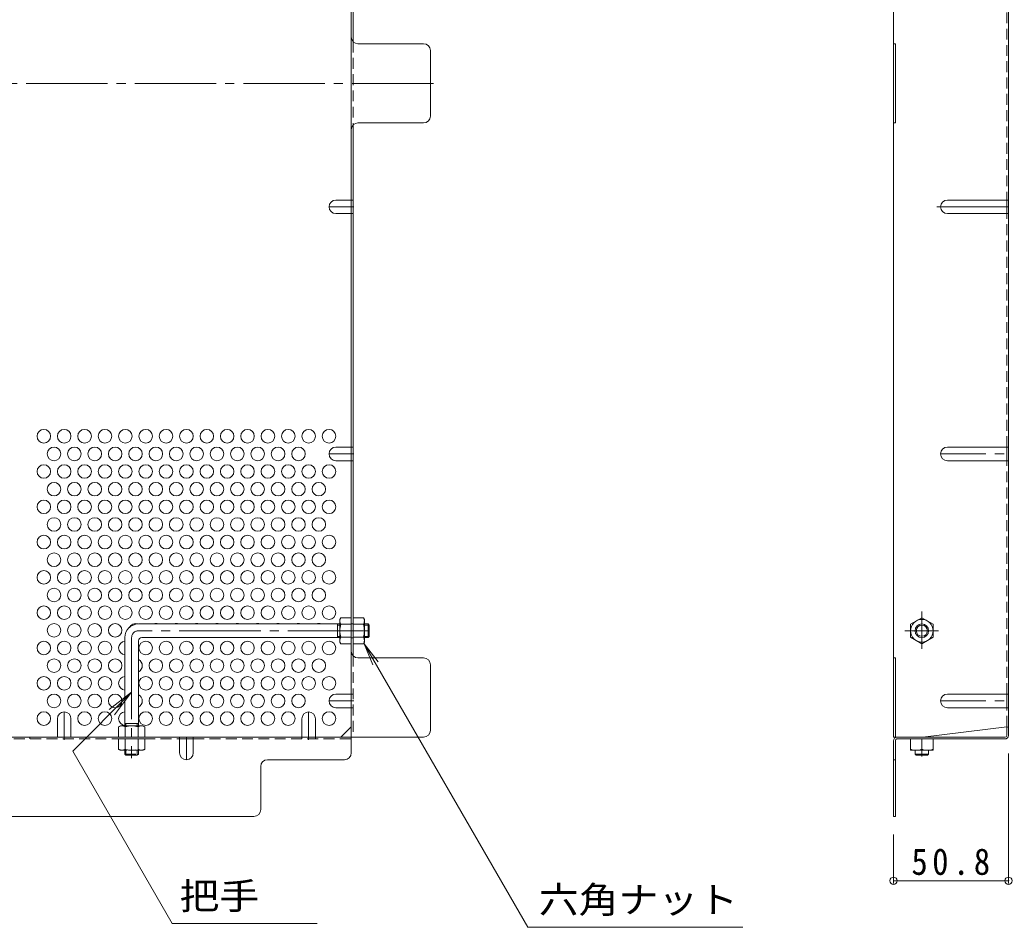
# Model space of a CAD drawing. Units: millimetres at full size, sheet at 1:4; details may follow other scales. Extents: x -953 to 1047, y -779 to 782.
# Drawn here: x 578.3 to 1016.7, y -48.1 to 352.7 of the extents above; entities that cross this region are included whole.
import ezdxf
from ezdxf.enums import TextEntityAlignment as Align

# ---------------------------------------------------------------- set-up
doc = ezdxf.new("R2010")
doc.units = ezdxf.units.MM
doc.header["$LTSCALE"] = 4
doc.header["$PDMODE"] = 32
doc.header["$PDSIZE"] = 3.2
for name, pattern in [('CHAIN1', [8, 5, -1, 1, -1]), ('CHAIN2', [12, 9, -1, 1, -1]), ('DASHED1', [1.8, 1.2, -0.6])]:
    doc.linetypes.add(name, pattern=pattern)
for name, color, linetype, lineweight in [('A-1_躯体', 3, 'Continuous', 9), ('A-4_その他', 7, 'Continuous', 9), ('A-5_文字', 7, 'Continuous', 9), ('A-6_寸法', 2, 'Continuous', 9), ('A-7_ハッチ', 2, 'Continuous', 9), ('A-8_記号', 2, 'Continuous', 9), ('A-B_ﾊｯﾁ', 2, 'Continuous', 9)]:
    doc.layers.add(name, color=color, linetype=linetype, lineweight=lineweight)
doc.styles.add('ＭＳ ゴシック', font='')
doc.styles.get('ＭＳ ゴシック').set_extended_font_data('MS Gothic')

msp = doc.modelspace()

# ---------------------------------------------------------------- linework, layer by layer
at = {"layer": 'A-1_躯体'}
for p, q in [((719.692, 85.812), (630.692, 85.812)), ((718.692, 79.812), (718.692, 85.812)), ((718.692, 85.312), (719.692, 85.312)), ((732.192, 85.812), (730.492, 85.812)), ((730.492, 85.312), (732.692, 85.312)), ((732.192, 79.812), (732.192, 85.812)), ((732.192, 85.812), (732.692, 85.312)), ((732.692, 80.312), (732.692, 85.312)), ((624.692, 79.812), (624.692, 40.812)), ((719.692, 79.812), (632.192, 79.812)), ((718.692, 80.312), (719.692, 80.312)), ((730.492, 80.312), (732.692, 80.312)), ((732.192, 79.812), (730.492, 79.812)), ((732.192, 79.812), (732.692, 80.312)), ((630.692, 78.312), (630.692, 40.812)), ((624.692, 41.812), (630.692, 41.812)), ((625.192, 41.812), (625.192, 40.812)), ((630.192, 41.812), (630.192, 40.812)), ((973.809, 30.016), (973.809, 28.316)), ((979.809, 28.316), (973.809, 28.316)), ((973.809, 28.316), (974.309, 27.816)), ((979.309, 27.816), (974.309, 27.816)), ((979.809, 28.316), (979.309, 27.816)), ((979.809, 30.016), (979.809, 28.316))]:
    msp.add_line(p, q, dxfattribs=at)
at = {"layer": 'A-1_躯体', "linetype": 'CHAIN2'}
for p, q in [((627.692, 79.812), (627.692, 26.58)), ((732.692, 82.812), (630.692, 82.812))]:
    msp.add_line(p, q, dxfattribs=at)
at = {"layer": 'A-1_躯体', "linetype": 'DASHED1'}
for p, q in [((624.692, 28.312), (624.692, 30.012)), ((624.692, 28.312), (630.692, 28.312)), ((624.692, 28.312), (625.192, 27.812)), ((625.192, 30.012), (625.192, 27.812)), ((625.192, 27.812), (630.192, 27.812)), ((630.192, 30.012), (630.192, 27.812)), ((630.692, 28.312), (630.192, 27.812)), ((630.692, 28.312), (630.692, 30.012))]:
    msp.add_line(p, q, dxfattribs=at)
at = {"layer": 'A-1_躯体'}
for radius in [3, 2.458]:
    msp.add_circle((976.809, 82.812), radius, dxfattribs=at)
for centre, radius in [((630.692, 79.812), 6), ((632.192, 78.312), 1.5)]:
    msp.add_arc(centre, radius, 90, 180, dxfattribs=at)
at = {"layer": 'A-1_躯体', "linetype": 'CHAIN2'}
msp.add_arc((630.692, 79.812), 3, 90, 180, dxfattribs=at)
at = {"layer": 'A-4_その他'}
for p, q in [((1015.109, -28.812), (1015.109, 28.612)), ((964.309, -28.812), (964.309, -7.188)), ((964.309, -27.612), (1015.109, -27.612))]:
    msp.add_line(p, q, dxfattribs=at)
for p in [(964.309, -27.612), (1015.109, -27.612)]:
    msp.add_point(p, dxfattribs=at)
at = {"layer": 'A-5_文字'}
for p, q in [((730.459, 77.062), (734.286, 67.823)), ((627.692, 55.628), (617.775, 48.018)), ((645.601, -46.503), (601.664, 29.599)), ((709.647, -46.503), (645.601, -46.503)), ((897.68, -48.117), (802.73, -48.117))]:
    msp.add_line(p, q, dxfattribs=at)
for points in [[(802.73, -48.117), (730.459, 77.062), (736.547, 69.129)], [(601.664, 29.599), (627.692, 55.628), (620.083, 45.711)]]:
    msp.add_lwpolyline(points, dxfattribs=at)
at = {"layer": 'A-6_寸法'}
for centre in [(588.892, 168.731), (597.892, 168.731), (606.892, 168.731), (615.892, 168.731), (624.892, 168.731), (633.892, 168.731), (642.892, 168.731), (651.892, 168.731), (660.892, 168.731), (669.892, 168.731), (678.892, 168.731), (687.892, 168.731), (696.892, 168.731), (705.892, 168.731), (714.892, 168.731), (593.392, 160.937), (602.392, 160.937), (611.392, 160.937), (620.392, 160.937), (629.392, 160.937), (638.392, 160.937), (647.392, 160.937), (656.392, 160.937), (665.392, 160.937), (674.392, 160.937), (683.392, 160.937), (692.392, 160.937), (701.392, 160.937), (588.892, 153.143), (597.892, 153.143), (606.892, 153.143), (615.892, 153.143), (624.892, 153.143), (633.892, 153.143), (642.892, 153.143), (651.892, 153.143), (660.892, 153.143), (669.892, 153.143), (678.892, 153.143), (687.892, 153.143), (696.892, 153.143), (705.892, 153.143), (714.892, 153.143), (593.392, 145.348), (602.392, 145.348), (611.392, 145.348), (620.392, 145.348), (629.392, 145.348), (638.392, 145.348), (647.392, 145.348), (656.392, 145.348), (665.392, 145.348), (674.392, 145.348), (683.392, 145.348), (692.392, 145.348), (701.392, 145.348), (710.392, 145.348), (588.892, 137.554), (597.892, 137.554), (606.892, 137.554), (615.892, 137.554), (624.892, 137.554), (633.892, 137.554), (642.892, 137.554), (651.892, 137.554), (660.892, 137.554), (669.892, 137.554), (678.892, 137.554), (687.892, 137.554), (696.892, 137.554), (705.892, 137.554), (714.892, 137.554), (593.392, 129.76), (602.392, 129.76), (611.392, 129.76), (620.392, 129.76), (629.392, 129.76), (638.392, 129.76), (647.392, 129.76), (656.392, 129.76), (665.392, 129.76), (674.392, 129.76), (683.392, 129.76), (692.392, 129.76), (701.392, 129.76), (710.392, 129.76), (588.892, 121.966), (597.892, 121.966), (606.892, 121.966), (615.892, 121.966), (624.892, 121.966), (633.892, 121.966), (642.892, 121.966), (651.892, 121.966), (660.892, 121.966), (669.892, 121.966), (678.892, 121.966), (687.892, 121.966), (696.892, 121.966), (705.892, 121.966), (714.892, 121.966), (593.392, 114.171), (602.392, 114.171), (611.392, 114.171), (620.392, 114.171), (629.392, 114.171), (638.392, 114.171), (647.392, 114.171), (656.392, 114.171), (665.392, 114.171), (674.392, 114.171), (683.392, 114.171), (692.392, 114.171), (701.392, 114.171), (710.392, 114.171), (588.892, 106.377), (597.892, 106.377), (606.892, 106.377), (615.892, 106.377), (624.892, 106.377), (633.892, 106.377), (642.892, 106.377), (651.892, 106.377), (660.892, 106.377), (669.892, 106.377), (678.892, 106.377), (687.892, 106.377), (696.892, 106.377), (705.892, 106.377), (714.892, 106.377), (593.392, 98.583), (602.392, 98.583), (611.392, 98.583), (620.392, 98.583), (629.392, 98.583), (638.392, 98.583), (647.392, 98.583), (656.392, 98.583), (665.392, 98.583), (674.392, 98.583), (683.392, 98.583), (692.392, 98.583), (701.392, 98.583), (710.392, 98.583), (588.892, 90.789), (597.892, 90.789), (606.892, 90.789), (615.892, 90.789), (624.892, 90.789), (633.892, 90.789), (642.892, 90.789), (651.892, 90.789), (660.892, 90.789), (669.892, 90.789), (678.892, 90.789), (687.892, 90.789), (696.892, 90.789), (705.892, 90.789), (714.892, 90.789), (593.392, 82.995), (602.392, 82.995), (611.392, 82.995), (620.392, 82.995), (588.892, 75.2), (597.892, 75.2), (606.892, 75.2), (615.892, 75.2), (633.892, 75.2), (642.892, 75.2), (651.892, 75.2), (660.892, 75.2), (669.892, 75.2), (678.892, 75.2), (687.892, 75.2), (696.892, 75.2), (705.892, 75.2), (714.892, 75.2), (593.392, 67.406), (602.392, 67.406), (611.392, 67.406), (620.392, 67.406), (638.392, 67.406), (647.392, 67.406), (656.392, 67.406), (665.392, 67.406), (674.392, 67.406), (683.392, 67.406), (692.392, 67.406), (701.392, 67.406), (710.392, 67.406), (588.892, 59.612), (597.892, 59.612), (606.892, 59.612), (615.892, 59.612), (633.892, 59.612), (642.892, 59.612), (651.892, 59.612), (660.892, 59.612), (669.892, 59.612), (678.892, 59.612), (687.892, 59.612), (696.892, 59.612), (705.892, 59.612), (714.892, 59.612), (593.392, 51.818), (602.392, 51.818), (611.392, 51.818), (620.392, 51.818), (638.392, 51.818), (647.392, 51.818), (656.392, 51.818), (665.392, 51.818), (674.392, 51.818), (683.392, 51.818), (692.392, 51.818), (701.392, 51.818), (588.892, 44.023), (606.892, 44.023), (615.892, 44.023), (633.892, 44.023), (642.892, 44.023), (651.892, 44.023), (660.892, 44.023), (669.892, 44.023), (678.892, 44.023), (687.892, 44.023), (696.892, 44.023), (714.892, 44.023)]:
    msp.add_circle(centre, 3, dxfattribs=at)
for centre, start, end in [((629.392, 82.995), 69.61755, 154.82208), ((638.392, 82.995), 69.91728, 110.08272), ((647.392, 82.995), 69.91728, 110.08272), ((656.392, 82.995), 69.91728, 110.08272), ((665.392, 82.995), 69.91728, 110.08272), ((674.392, 82.995), 69.91728, 110.08272), ((683.392, 82.995), 69.91728, 110.08272), ((692.392, 82.995), 69.91728, 110.08272), ((701.392, 82.995), 69.91728, 110.08272), ((710.392, 82.995), 69.91728, 110.08272), ((624.892, 75.2), 93.82255, 266.17745), ((629.392, 67.406), 295.67929, 64.32071), ((624.892, 59.612), 93.82255, 266.17745), ((629.392, 51.818), 295.67929, 64.32071), ((624.892, 44.023), 93.82255, 266.17745)]:
    msp.add_arc(centre, 3, start, end, dxfattribs=at)
at = {"layer": 'A-7_ハッチ'}
for p, q in [((724.692, 28.812), (724.692, 620.419)), ((964.309, 613.419), (964.309, 35.812)), ((1015.109, 612.619), (1015.109, 36.612)), ((725.492, 577.463), (725.492, 343.076)), ((756.696, 342.116), (727.692, 342.116)), ((964.309, 342.12), (965.109, 342.12)), ((759.696, 310.115), (759.696, 339.116)), ((727.692, 307.115), (756.696, 307.115)), ((725.492, 71.773), (725.492, 306.155)), ((1014.309, 273.059), (1014.309, 267.059)), ((1014.309, 157.938), (1014.309, 163.938)), ((756.696, 70.813), (727.692, 70.813)), ((964.309, 70.817), (965.109, 70.817)), ((965.109, 35.812), (965.109, 70.817)), ((759.696, 38.812), (759.696, 67.813)), ((1014.309, 48.819), (1014.309, 54.819)), ((720.08, 35.812), (724.692, 40.424)), ((977.309, 35.816), (1014.309, 40.428)), ((1014.309, 36.479), (1014.309, 40.428)), ((115.089, 35.812), (756.696, 35.812)), ((964.309, 35.812), (1013.642, 35.812)), ((648.892, 35.012), (654.892, 35.012)), ((965.109, 34.345), (965.109, 0.812)), ((965.776, 35.012), (1013.509, 35.012)), ((684.691, 3.812), (684.691, 22.812)), ((687.691, 25.812), (721.692, 25.812)), ((964.309, 25.812), (965.109, 25.812)), ((536.392, 0.812), (681.691, 0.812))]:
    msp.add_line(p, q, dxfattribs=at)
at = {"layer": 'A-7_ハッチ', "linetype": 'DASHED1'}
for p, q in [((1014.309, 163.938), (1014.309, 376.174)), ((725.492, 343.076), (725.492, 306.155)), ((724.692, 273.057), (725.492, 273.057)), ((724.692, 267.057), (725.492, 267.057)), ((724.692, 163.938), (725.492, 163.938)), ((724.692, 157.938), (725.492, 157.938)), ((1014.309, 54.819), (1014.309, 157.938)), ((725.492, 85.812), (724.692, 85.812)), ((725.492, 79.612), (724.692, 79.612)), ((725.492, 71.773), (725.492, 35.807)), ((724.692, 54.818), (725.492, 54.818)), ((724.692, 48.818), (725.492, 48.818)), ((1014.309, 40.428), (1014.309, 48.819)), ((582.692, 35.812), (582.692, 35.012)), ((702.892, 35.812), (702.892, 35.012)), ((708.892, 35.812), (708.892, 35.012)), ((222.892, 35.012), (648.892, 35.012)), ((654.892, 35.012), (724.692, 35.012))]:
    msp.add_line(p, q, dxfattribs=at)
at = {"layer": 'A-7_ハッチ', "linetype": 'CHAIN2'}
msp.add_line((761.049, 324.616), (111.167, 324.616), dxfattribs=at)
at = {"layer": 'A-7_ハッチ'}
for points in [[(964.309, 307.119), (965.109, 307.119), (965.109, 342.12)], [(964.309, 34.212), (964.309, 0.812), (965.109, 0.812)]]:
    msp.add_lwpolyline(points, dxfattribs=at)
for centre, radius, start, end in [((727.692, 345.116), 3, 180, 270), ((756.696, 339.116), 3, 0, 90), ((727.692, 304.115), 3, 90, 180), ((756.696, 310.115), 3, 270, 0), ((727.692, 73.813), 3, 180, 270), ((756.696, 67.813), 3, 0, 90), ((1014.309, 39.628), 0.8, 0, 90), ((756.696, 38.812), 3, 270, 0), ((965.909, 34.212), 1.6, 90, 180), ((1013.509, 36.612), 1.6, 270, 0), ((1013.642, 36.479), 0.667, 270, 0), ((965.776, 34.345), 0.667, 90, 180), ((721.692, 28.812), 3, 270, 0), ((687.691, 22.812), 3, 90, 180), ((681.691, 3.812), 3, 270, 0)]:
    msp.add_arc(centre, radius, start, end, dxfattribs=at)
at = {"layer": 'A-8_記号'}
for p, q in [((717.892, 273.057), (724.692, 273.057)), ((988.109, 273.059), (1015.109, 273.059)), ((717.892, 267.057), (724.692, 267.057)), ((988.109, 267.059), (1015.109, 267.059)), ((717.892, 163.938), (724.692, 163.938)), ((988.109, 163.938), (1015.109, 163.938)), ((717.892, 157.938), (724.692, 157.938)), ((988.109, 157.938), (1015.109, 157.938)), ((717.892, 54.818), (724.692, 54.818)), ((988.109, 54.819), (1015.109, 54.819)), ((717.892, 48.818), (724.692, 48.818)), ((988.109, 48.819), (1015.109, 48.819)), ((594.892, 43.962), (594.892, 35.812)), ((600.892, 43.962), (600.892, 35.812)), ((702.892, 43.962), (702.892, 35.812)), ((708.892, 43.962), (708.892, 35.812)), ((648.892, 28.812), (648.892, 35.812)), ((654.892, 28.812), (654.892, 35.812))]:
    msp.add_line(p, q, dxfattribs=at)
at = {"layer": 'A-8_記号', "linetype": 'CHAIN1'}
for p, q in [((725.892, 270.057), (714.892, 270.057)), ((725.892, 160.938), (714.892, 160.938)), ((985.109, 160.938), (1015.109, 160.938)), ((725.892, 51.818), (714.892, 51.818)), ((985.109, 51.819), (1015.109, 51.819)), ((597.892, 34.612), (597.892, 46.962)), ((705.892, 34.612), (705.892, 46.962)), ((651.892, 35.812), (651.892, 25.812))]:
    msp.add_line(p, q, dxfattribs=at)
at = {"layer": 'A-8_記号', "linetype": 'CHAIN2'}
msp.add_line((983.421, 270.058), (1015.109, 270.058), dxfattribs=at)
at = {"layer": 'A-8_記号'}
for centre, start, end in [((717.892, 270.057), 90, 270), ((988.109, 270.059), 90, 270), ((717.892, 160.938), 90, 270), ((988.109, 160.938), 90, 270), ((717.892, 51.818), 90, 270), ((988.109, 51.819), 90, 270), ((597.892, 43.962), 0, 180), ((705.892, 43.962), 0, 180), ((651.892, 28.812), 180, 0)]:
    msp.add_arc(centre, 3, start, end, dxfattribs=at)
at = {"layer": 'A-B_ﾊｯﾁ'}
for p, q in [((719.692, 87.812), (720.125, 88.562)), ((719.692, 77.812), (719.692, 87.812)), ((724.692, 88.562), (720.125, 88.562)), ((724.692, 77.062), (724.692, 88.562)), ((725.492, 77.062), (725.492, 88.562)), ((725.492, 88.562), (730.059, 88.562)), ((730.492, 87.812), (730.059, 88.562)), ((730.492, 77.812), (730.492, 87.812)), ((976.809, 88.562), (971.809, 85.675)), ((720.125, 85.675), (724.692, 85.675)), ((730.059, 85.675), (725.492, 85.675)), ((971.809, 85.675), (971.809, 79.949)), ((720.125, 79.949), (724.692, 79.949)), ((730.059, 79.949), (725.492, 79.949)), ((976.809, 77.062), (971.809, 79.949)), ((976.809, 77.062), (981.809, 79.949)), ((719.692, 77.812), (720.125, 77.062)), ((724.692, 77.062), (720.125, 77.062)), ((725.492, 77.062), (730.059, 77.062)), ((730.492, 77.812), (730.059, 77.062)), ((622.692, 40.812), (621.942, 40.379)), ((621.942, 35.812), (621.942, 40.379)), ((622.692, 40.812), (632.692, 40.812)), ((624.829, 40.379), (624.829, 35.812)), ((630.555, 40.379), (630.555, 35.812)), ((632.692, 40.812), (633.442, 40.379)), ((633.442, 35.812), (633.442, 40.379)), ((621.942, 35.812), (633.442, 35.812)), ((981.809, 35.016), (971.809, 35.016)), ((971.809, 35.016), (971.809, 30.016)), ((976.809, 35.016), (976.809, 30.449)), ((981.809, 35.016), (981.809, 30.016)), ((981.809, 30.016), (971.809, 30.016))]:
    msp.add_line(p, q, dxfattribs=at)
at = {"layer": 'A-B_ﾊｯﾁ', "linetype": 'CHAIN1'}
for p, q in [((976.809, 91.34), (976.809, 74.833)), ((969.339, 82.812), (984.099, 82.812)), ((976.809, 27.329), (976.809, 30.391))]:
    msp.add_line(p, q, dxfattribs=at)
at = {"layer": 'A-B_ﾊｯﾁ', "linetype": 'DASHED1'}
for p, q in [((633.442, 35.012), (621.942, 35.012)), ((621.942, 35.012), (621.942, 30.445)), ((624.829, 30.445), (624.829, 35.012)), ((630.555, 30.445), (630.555, 35.012)), ((633.442, 35.012), (633.442, 30.445)), ((622.692, 30.012), (621.942, 30.445)), ((632.692, 30.012), (622.692, 30.012)), ((632.692, 30.012), (633.442, 30.445))]:
    msp.add_line(p, q, dxfattribs=at)
at = {"layer": 'A-B_ﾊｯﾁ'}
msp.add_lwpolyline([(976.809, 88.562), (981.809, 85.675), (981.809, 79.949)], dxfattribs=at)
msp.add_circle((976.809, 82.812), 5, dxfattribs=at)
for centre, radius, start, end in [((722.974, 86.917), 3.29, 149.99998, 176.07924), ((727.21, 86.917), 3.29, 3.92076, 30.00002), ((722.427, 87.152), 2.735, 180.2103, 212.68507), ((729.375, 82.812), 9.683, 162.79973, 197.20026), ((727.757, 87.152), 2.735, 327.31493, 359.7897), ((720.81, 82.812), 9.683, 342.79974, 17.20027), ((722.427, 78.472), 2.735, 147.31491, 179.78969), ((727.757, 78.472), 2.735, 0.21031, 32.68509), ((722.974, 78.707), 3.29, 183.92075, 210), ((727.21, 78.707), 3.29, 330, 356.07925), ((623.587, 37.53), 3.29, 93.92075, 120), ((623.352, 38.077), 2.735, 57.31491, 89.78969), ((627.692, 31.129), 9.683, 72.79973, 107.20026), ((632.032, 38.077), 2.735, 90.2103, 122.68507), ((631.797, 37.53), 3.29, 59.99998, 86.07924), ((974.309, 37.449), 7.433, 250.34634, 289.65367), ((979.309, 37.449), 7.433, 250.34634, 289.65367)]:
    msp.add_arc(centre, radius, start, end, dxfattribs=at)
at = {"layer": 'A-B_ﾊｯﾁ', "linetype": 'DASHED1'}
for centre, radius, start, end in [((623.587, 33.294), 3.29, 239.99998, 266.07924), ((623.352, 32.747), 2.735, 270.2103, 302.68507), ((627.692, 39.695), 9.683, 252.79973, 287.20026), ((632.032, 32.747), 2.735, 237.31491, 269.78969), ((631.797, 33.294), 3.29, 273.92075, 300)]:
    msp.add_arc(centre, radius, start, end, dxfattribs=at)

# ---------------------------------------------------------------- texts
at = {"layer": 'A-4_その他', "color": 2, "insert": (972.209, -25.212), "char_height": 11.73, "attachment_point": 7, "style": 'ＭＳ ゴシック'}
msp.add_mtext('\\T1.28;\\W0.9;50.8', dxfattribs=at)
at = {"layer": 'A-5_文字', "color": 2, "style": 'ＭＳ ゴシック', "width": 1.1}
for s, p in [('把手', (648.851, -43.768)), ('六角ナット', (807.585, -45.383))]:
    msp.add_text(s, height=11.73, dxfattribs=at).set_placement(p, align=Align.BOTTOM_LEFT)

doc.saveas('drawing.dxf')
